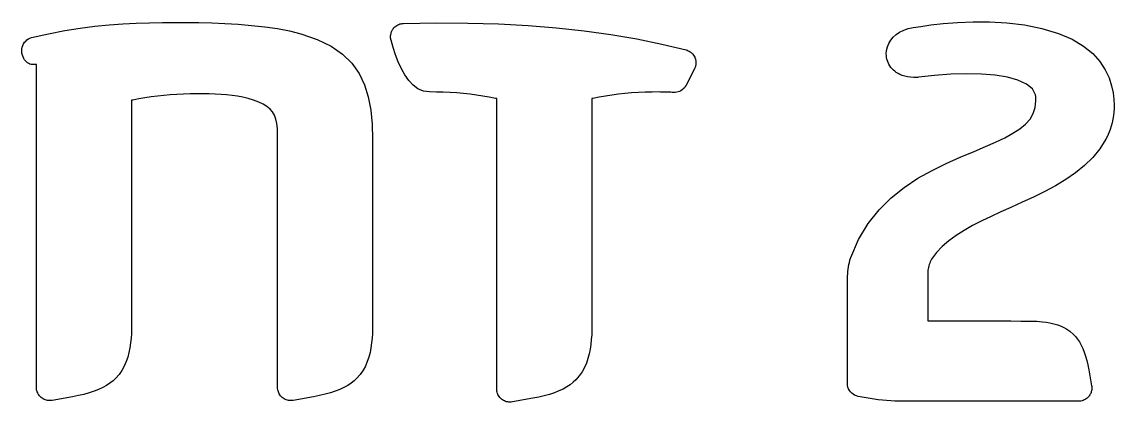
# Model space of a CAD drawing. Header units: inches. Extents: x 0.6 to 61.5, y 0.9 to 41.7.
# Drawn here: x 5.367 to 6.07, y 36.139 to 36.384 of the extents above; entities that cross this region are included whole.
import ezdxf

# ---------------------------------------------------------------- set-up
doc = ezdxf.new("R2010")
doc.units = ezdxf.units.IN
doc.header["$MEASUREMENT"] = 0
doc.layers.add('ARTWORK', color=2, linetype='Continuous')

msp = doc.modelspace()

# ---------------------------------------------------------------- linework, layer by layer
at = {"layer": 'ARTWORK'}
for points in [[(5.59293, 36.18414), (5.59291, 36.18357), (5.59291, 36.18357), (5.59268, 36.1805), (5.59236, 36.17743), (5.59191, 36.17438), (5.59132, 36.17135), (5.59054, 36.16836), (5.58954, 36.16544), (5.58831, 36.1626), (5.5868, 36.15985), (5.58498, 36.15722), (5.58283, 36.15471), (5.58283, 36.15471), (5.58111, 36.15309), (5.57915, 36.15157), (5.57696, 36.15014), (5.57453, 36.1488), (5.57186, 36.14756), (5.56896, 36.14642), (5.56582, 36.14538), (5.56246, 36.14443), (5.55887, 36.14358), (5.55504, 36.14283), (5.54187, 36.14048), (5.54187, 36.14048), (5.54112, 36.14038), (5.54037, 36.14035), (5.53962, 36.14038), (5.53889, 36.14048), (5.53817, 36.14064), (5.53746, 36.14086), (5.53678, 36.14114), (5.53612, 36.14148), (5.53548, 36.14188), (5.53489, 36.14234), (5.53489, 36.14234), (5.53433, 36.14285), (5.53382, 36.1434), (5.53337, 36.14399), (5.53297, 36.14462), (5.53263, 36.14527), (5.53235, 36.14596), (5.53212, 36.14666), (5.53196, 36.14739), (5.53186, 36.14813), (5.53183, 36.14889), (5.53182, 36.31175), (5.53182, 36.31175), (5.53171, 36.31538), (5.53136, 36.31858), (5.53075, 36.32138), (5.52983, 36.32383), (5.52859, 36.32597), (5.52699, 36.32785), (5.52501, 36.3295), (5.5226, 36.33097), (5.51974, 36.3323), (5.5164, 36.33353), (5.5164, 36.33353), (5.513, 36.33458), (5.50958, 36.33543), (5.50612, 36.3361), (5.50263, 36.33663), (5.49907, 36.33702), (5.49545, 36.3373), (5.49174, 36.33748), (5.48793, 36.33758), (5.48401, 36.33763), (5.47996, 36.33765), (5.47996, 36.33765), (5.4756, 36.33761), (5.47129, 36.33749), (5.46702, 36.33729), (5.4628, 36.337), (5.45863, 36.33664), (5.45451, 36.3362), (5.45045, 36.33568), (5.44645, 36.33508), (5.4425, 36.3344), (5.43862, 36.33364), (5.43783, 36.33347), (5.43782, 36.18417), (5.4378, 36.18358), (5.4378, 36.18358), (5.43757, 36.18051), (5.43724, 36.17744), (5.4368, 36.17438), (5.4362, 36.17134), (5.43541, 36.16835), (5.43442, 36.16543), (5.43318, 36.16258), (5.43167, 36.15983), (5.42985, 36.1572), (5.4277, 36.1547), (5.4277, 36.1547), (5.42598, 36.15308), (5.42402, 36.15155), (5.42183, 36.15012), (5.41939, 36.14878), (5.41672, 36.14754), (5.41381, 36.1464), (5.41067, 36.14535), (5.4073, 36.1444), (5.4037, 36.14355), (5.39988, 36.1428), (5.38678, 36.14046), (5.38678, 36.14046), (5.38603, 36.14036), (5.38528, 36.14033), (5.38454, 36.14036), (5.3838, 36.14046), (5.38308, 36.14062), (5.38237, 36.14084), (5.38169, 36.14112), (5.38102, 36.14146), (5.38039, 36.14186), (5.37979, 36.14233), (5.37979, 36.14233), (5.37923, 36.14284), (5.37872, 36.14339), (5.37827, 36.14398), (5.37787, 36.14461), (5.37753, 36.14527), (5.37724, 36.14595), (5.37702, 36.14666), (5.37686, 36.14739), (5.37676, 36.14813), (5.37673, 36.14889), (5.37669, 36.35652), (5.37343, 36.35645), (5.37343, 36.35645), (5.37255, 36.35676), (5.37174, 36.35715), (5.371, 36.35762), (5.37032, 36.35818), (5.3697, 36.35883), (5.36914, 36.35959), (5.36863, 36.36045), (5.36816, 36.36143), (5.36774, 36.36253), (5.36736, 36.36376), (5.36736, 36.36376), (5.36735, 36.36383), (5.36734, 36.36391), (5.36734, 36.36402), (5.36733, 36.36413), (5.36733, 36.36426), (5.36733, 36.3644), (5.36733, 36.36454), (5.36733, 36.36468), (5.36733, 36.36483), (5.36733, 36.36498), (5.36733, 36.36498), (5.36733, 36.36499), (5.36733, 36.36503), (5.36733, 36.36507), (5.36733, 36.36512), (5.36733, 36.36518), (5.36733, 36.36524), (5.36733, 36.36529), (5.36733, 36.36533), (5.36733, 36.36536), (5.36733, 36.36537), (5.36733, 36.36537), (5.3674, 36.36657), (5.36763, 36.36772), (5.368, 36.36882), (5.36849, 36.36984), (5.3691, 36.37077), (5.36982, 36.37161), (5.37064, 36.37235), (5.37155, 36.37296), (5.37254, 36.37344), (5.3736, 36.37379), (5.3736, 36.37379), (5.38455, 36.37628), (5.39496, 36.37831), (5.40487, 36.37991), (5.41436, 36.38115), (5.42349, 36.38207), (5.43232, 36.38272), (5.44094, 36.38315), (5.44939, 36.3834), (5.45774, 36.38352), (5.46607, 36.38358), (5.46607, 36.38358), (5.47341, 36.38355), (5.48126, 36.38345), (5.48948, 36.38324), (5.49795, 36.38289), (5.50653, 36.38238), (5.51511, 36.38168), (5.52356, 36.38075), (5.53174, 36.37956), (5.53954, 36.37809), (5.54682, 36.3763), (5.54682, 36.3763), (5.55741, 36.37269), (5.56631, 36.36829), (5.57366, 36.36315), (5.57958, 36.35728), (5.58423, 36.35072), (5.58772, 36.34349), (5.5902, 36.33562), (5.59181, 36.32714), (5.59267, 36.31808), (5.59293, 36.30845), (5.59293, 36.18414)], [(5.80004, 36.35372), (5.79461, 36.34313), (5.79461, 36.34313), (5.79411, 36.34228), (5.79352, 36.3415), (5.79286, 36.3408), (5.79212, 36.34019), (5.79132, 36.33966), (5.79047, 36.33923), (5.78957, 36.33889), (5.78864, 36.33866), (5.78768, 36.33854), (5.78669, 36.33854), (5.78669, 36.33854), (5.78575, 36.33859), (5.78481, 36.33863), (5.78386, 36.33867), (5.78292, 36.33871), (5.78197, 36.33874), (5.78102, 36.33877), (5.78007, 36.33879), (5.77912, 36.33881), (5.77818, 36.33882), (5.77724, 36.33884), (5.77724, 36.33884), (5.77276, 36.3388), (5.76832, 36.33867), (5.76394, 36.33847), (5.7596, 36.33818), (5.75531, 36.3378), (5.75108, 36.33735), (5.74691, 36.33681), (5.74279, 36.33619), (5.73874, 36.33549), (5.73475, 36.33471), (5.73393, 36.33454), (5.73393, 36.18321), (5.73391, 36.18265), (5.73391, 36.18265), (5.73368, 36.17958), (5.73335, 36.1765), (5.7329, 36.17344), (5.7323, 36.1704), (5.73152, 36.16741), (5.73053, 36.16448), (5.72929, 36.16163), (5.72777, 36.15888), (5.72596, 36.15625), (5.7238, 36.15375), (5.7238, 36.15375), (5.72208, 36.15212), (5.72012, 36.1506), (5.71792, 36.14916), (5.71549, 36.14782), (5.71281, 36.14658), (5.70991, 36.14544), (5.70677, 36.14439), (5.7034, 36.14344), (5.69981, 36.1426), (5.69598, 36.14185), (5.68289, 36.13951), (5.68289, 36.13951), (5.68214, 36.13941), (5.68139, 36.13938), (5.68064, 36.13941), (5.6799, 36.13951), (5.67918, 36.13966), (5.67847, 36.13989), (5.67779, 36.14017), (5.67713, 36.14051), (5.67649, 36.14091), (5.67589, 36.14137), (5.67589, 36.14137), (5.67533, 36.14188), (5.67483, 36.14243), (5.67437, 36.14302), (5.67397, 36.14365), (5.67363, 36.14431), (5.67335, 36.14499), (5.67313, 36.1457), (5.67296, 36.14643), (5.67287, 36.14717), (5.67283, 36.14793), (5.67283, 36.33454), (5.67201, 36.33471), (5.67201, 36.33471), (5.66802, 36.3355), (5.66396, 36.3362), (5.65984, 36.33682), (5.65567, 36.33735), (5.65143, 36.33781), (5.64715, 36.33818), (5.64281, 36.33846), (5.63843, 36.33867), (5.63399, 36.33879), (5.62952, 36.33883), (5.62952, 36.33883), (5.62563, 36.33941), (5.62214, 36.34091), (5.619, 36.34323), (5.6162, 36.34623), (5.6137, 36.3498), (5.61148, 36.35382), (5.60952, 36.35818), (5.60778, 36.36275), (5.60624, 36.36742), (5.60486, 36.37207), (5.60486, 36.37207), (5.6048, 36.3723), (5.60475, 36.37253), (5.6047, 36.37276), (5.60466, 36.37299), (5.60462, 36.37322), (5.60459, 36.37346), (5.60457, 36.37369), (5.60455, 36.37392), (5.60454, 36.37415), (5.60454, 36.37439), (5.60454, 36.37439), (5.60456, 36.37494), (5.60461, 36.37548), (5.6047, 36.37602), (5.60482, 36.37654), (5.60497, 36.37706), (5.60515, 36.37757), (5.60537, 36.37806), (5.60562, 36.37855), (5.6059, 36.37901), (5.60621, 36.37946), (5.60621, 36.37946), (5.60671, 36.38008), (5.60725, 36.38064), (5.60784, 36.38114), (5.60847, 36.38159), (5.60914, 36.38198), (5.60984, 36.3823), (5.61056, 36.38256), (5.61131, 36.38276), (5.61209, 36.38288), (5.61288, 36.38294), (5.61288, 36.38294), (5.63391, 36.38327), (5.65425, 36.38316), (5.67393, 36.38259), (5.69295, 36.38157), (5.71134, 36.38011), (5.72913, 36.37818), (5.74632, 36.3758), (5.76295, 36.37296), (5.77903, 36.36966), (5.79459, 36.3659), (5.79459, 36.3659), (5.79533, 36.36567), (5.79604, 36.36538), (5.79672, 36.36503), (5.79735, 36.36462), (5.79795, 36.36416), (5.79851, 36.36364), (5.79902, 36.36308), (5.79947, 36.36247), (5.79988, 36.36181), (5.80023, 36.36112), (5.80023, 36.36112), (5.80037, 36.36079), (5.8005, 36.36045), (5.80061, 36.36011), (5.80071, 36.35976), (5.80079, 36.35941), (5.80086, 36.35906), (5.80091, 36.35871), (5.80095, 36.35835), (5.80097, 36.35799), (5.80098, 36.35763), (5.80098, 36.35763), (5.80097, 36.35722), (5.80094, 36.35681), (5.80089, 36.35641), (5.80082, 36.35601), (5.80074, 36.35561), (5.80063, 36.35522), (5.80051, 36.35484), (5.80037, 36.35446), (5.80021, 36.35408), (5.80004, 36.35372)], [(6.0647, 36.30848), (6.0647, 36.30848), (6.06085, 36.30227), (6.05627, 36.29663), (6.05104, 36.29149), (6.04524, 36.2868), (6.03896, 36.28249), (6.0323, 36.2785), (6.02534, 36.27478), (6.01817, 36.27127), (6.01087, 36.26789), (6.00353, 36.2646), (6.00353, 36.2646), (5.99713, 36.26173), (5.99086, 36.25886), (5.98479, 36.25595), (5.97896, 36.25296), (5.97345, 36.24985), (5.96831, 36.2466), (5.96359, 36.24316), (5.95937, 36.2395), (5.95569, 36.23557), (5.95262, 36.23135), (5.95262, 36.23135), (5.95214, 36.23053), (5.95171, 36.22967), (5.95134, 36.2288), (5.95102, 36.2279), (5.95074, 36.22699), (5.95052, 36.22606), (5.95035, 36.22512), (5.95023, 36.22417), (5.95016, 36.22322), (5.95014, 36.22226), (5.95014, 36.19168), (5.95116, 36.19168), (5.95116, 36.19168), (5.96901, 36.19166), (5.98344, 36.19164), (5.99481, 36.19161), (6.00351, 36.19158), (6.00991, 36.19154), (6.01436, 36.19151), (6.01725, 36.19148), (6.01895, 36.19145), (6.01981, 36.19142), (6.02023, 36.1914), (6.02023, 36.1914), (6.02195, 36.19128), (6.02396, 36.1911), (6.0262, 36.19083), (6.02861, 36.19041), (6.03116, 36.18983), (6.03377, 36.18903), (6.03641, 36.18799), (6.03901, 36.18665), (6.04152, 36.185), (6.0439, 36.18298), (6.0439, 36.18298), (6.04525, 36.18155), (6.04652, 36.17993), (6.0477, 36.17812), (6.04881, 36.17612), (6.04983, 36.17393), (6.05077, 36.17156), (6.05163, 36.169), (6.05241, 36.16625), (6.0531, 36.16333), (6.05371, 36.16022), (6.05552, 36.14996), (6.05552, 36.14996), (6.05554, 36.14982), (6.05557, 36.14967), (6.05559, 36.14952), (6.0556, 36.14937), (6.05562, 36.14922), (6.05563, 36.14908), (6.05564, 36.14893), (6.05565, 36.14878), (6.05565, 36.14863), (6.05565, 36.14849), (6.05565, 36.14849), (6.05563, 36.14789), (6.05557, 36.1473), (6.05547, 36.14672), (6.05532, 36.14614), (6.05514, 36.14558), (6.05492, 36.14503), (6.05466, 36.1445), (6.05437, 36.14399), (6.05403, 36.14349), (6.05367, 36.14302), (6.05367, 36.14302), (6.05316, 36.14247), (6.05261, 36.14196), (6.05202, 36.14151), (6.0514, 36.14112), (6.05074, 36.14078), (6.05006, 36.1405), (6.04936, 36.14027), (6.04864, 36.14011), (6.0479, 36.14001), (6.04715, 36.13998), (5.93169, 36.13998), (5.93169, 36.13998), (5.92898, 36.14009), (5.92628, 36.14024), (5.92359, 36.14044), (5.92092, 36.14069), (5.91827, 36.14097), (5.91564, 36.1413), (5.91302, 36.14168), (5.91043, 36.14209), (5.90787, 36.14255), (5.90533, 36.14305), (5.90533, 36.14305), (5.90417, 36.14338), (5.90308, 36.14384), (5.90208, 36.14444), (5.90118, 36.14517), (5.90039, 36.146), (5.89971, 36.14692), (5.89917, 36.14794), (5.89877, 36.14902), (5.89852, 36.15017), (5.89844, 36.15137), (5.89844, 36.21725), (5.89844, 36.21725), (5.89846, 36.21881), (5.89852, 36.22035), (5.89861, 36.22188), (5.89875, 36.22339), (5.89893, 36.22489), (5.89914, 36.22636), (5.89939, 36.2278), (5.89968, 36.22922), (5.90001, 36.2306), (5.90037, 36.23195), (5.90054, 36.23246), (5.90054, 36.23246), (5.90557, 36.24407), (5.9117, 36.25424), (5.91875, 36.26311), (5.92656, 36.27082), (5.93495, 36.27751), (5.94377, 36.28333), (5.95284, 36.28841), (5.96199, 36.29289), (5.97106, 36.29691), (5.97987, 36.30062), (5.97987, 36.30062), (5.98717, 36.30369), (5.99378, 36.30661), (5.99969, 36.30944), (6.00488, 36.31226), (6.00933, 36.31514), (6.01301, 36.31816), (6.0159, 36.32139), (6.018, 36.3249), (6.01927, 36.32876), (6.0197, 36.33306), (6.0197, 36.33306), (6.0197, 36.33343), (6.01969, 36.33381), (6.01967, 36.33419), (6.01966, 36.33458), (6.01963, 36.33497), (6.0196, 36.33536), (6.01957, 36.33576), (6.01953, 36.33616), (6.01948, 36.33656), (6.01943, 36.33697), (6.01943, 36.33697), (6.0174, 36.34077), (6.01357, 36.3439), (6.00816, 36.3464), (6.00138, 36.34829), (5.99346, 36.3496), (5.9846, 36.35034), (5.97501, 36.35056), (5.96492, 36.35027), (5.95454, 36.3495), (5.94407, 36.34828), (5.94345, 36.34822), (5.94345, 36.34822), (5.94112, 36.34816), (5.93899, 36.34828), (5.93704, 36.34855), (5.93527, 36.34895), (5.93367, 36.34947), (5.93224, 36.35007), (5.93097, 36.35074), (5.92984, 36.35145), (5.92886, 36.35219), (5.92802, 36.35292), (5.92802, 36.35292), (5.92718, 36.35378), (5.92642, 36.35468), (5.92574, 36.35564), (5.92514, 36.35664), (5.92463, 36.35769), (5.92421, 36.35876), (5.92388, 36.35988), (5.92365, 36.36102), (5.9235, 36.36218), (5.92345, 36.36337), (5.92345, 36.36337), (5.92363, 36.36558), (5.92417, 36.3678), (5.92505, 36.36997), (5.92628, 36.37206), (5.92786, 36.37402), (5.92977, 36.3758), (5.93203, 36.37736), (5.93462, 36.37865), (5.93754, 36.37963), (5.94079, 36.38024), (5.94079, 36.38024), (5.94564, 36.38103), (5.95216, 36.38194), (5.9601, 36.38281), (5.96921, 36.38353), (5.97924, 36.38393), (5.98993, 36.38389), (6.00103, 36.38327), (6.01228, 36.38192), (6.02344, 36.37971), (6.03425, 36.3765), (6.03425, 36.3765), (6.04309, 36.37276), (6.05036, 36.36839), (6.05621, 36.36356), (6.06078, 36.35842), (6.06424, 36.35314), (6.06672, 36.3479), (6.06839, 36.34286), (6.0694, 36.3382), (6.06989, 36.33406), (6.07002, 36.33064), (6.07002, 36.33064), (6.06996, 36.3283), (6.06979, 36.32596), (6.06952, 36.32364), (6.06913, 36.32134), (6.06864, 36.31906), (6.06805, 36.31683), (6.06736, 36.31465), (6.06657, 36.31252), (6.06568, 36.31046), (6.0647, 36.30848)]]:
    msp.add_lwpolyline(points, dxfattribs=at)

doc.saveas('drawing.dxf')
